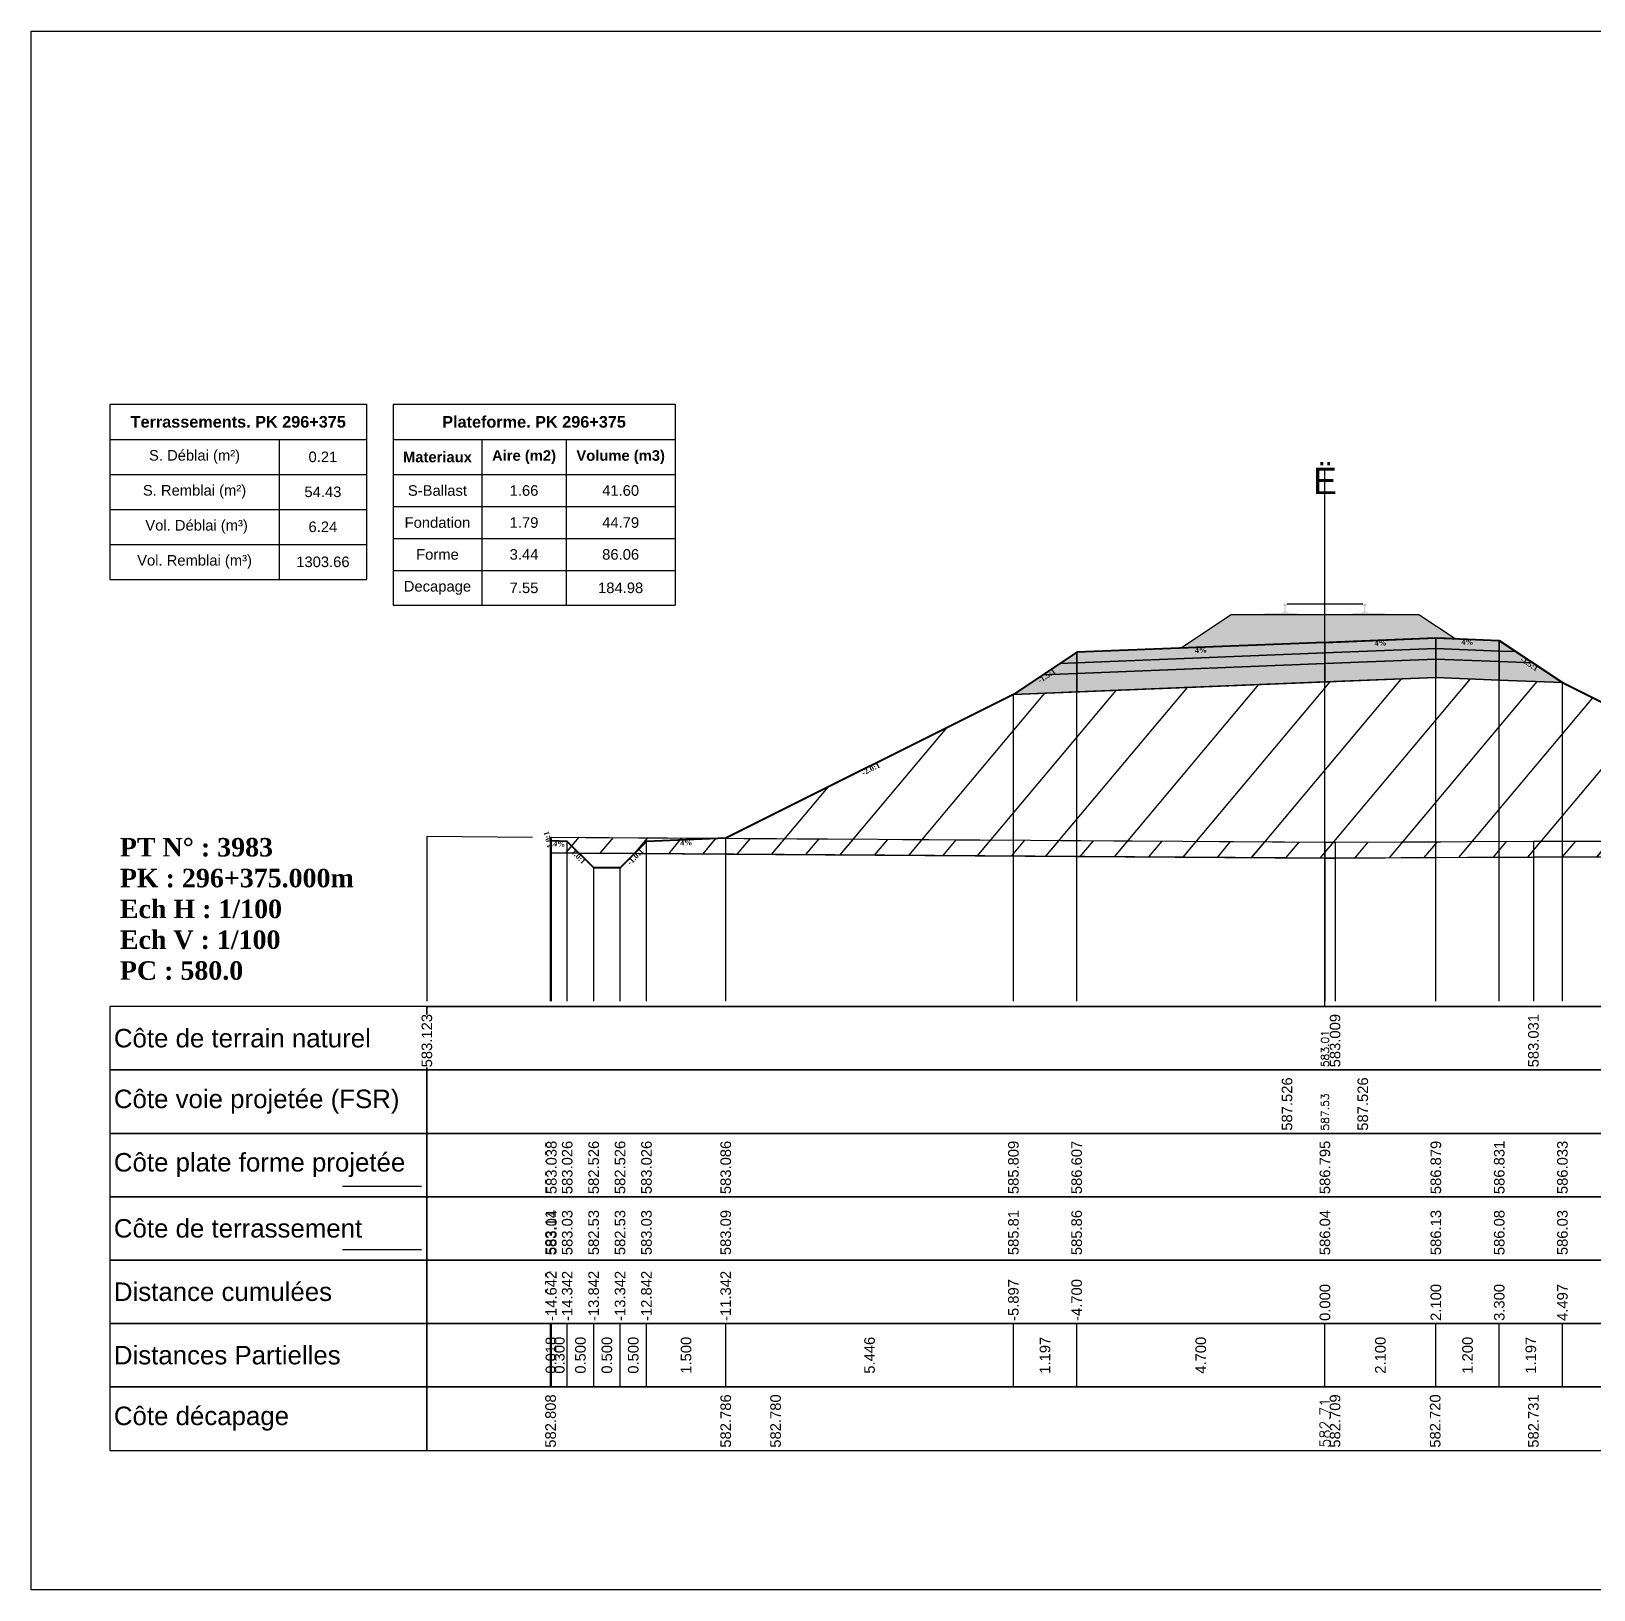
# Model space of a CAD drawing. Header units: millimetres. Extents: x 2762 to 3076, y 916 to 3305.
# Drawn here: x 2950.21 to 2979.79, y 2451.65 to 2481.15 of the extents above; entities that cross this region are included whole.
import ezdxf

# ---------------------------------------------------------------- set-up
doc = ezdxf.new("R2010")
doc.units = ezdxf.units.MM
doc.header["$LTSCALE"] = 2
doc.linetypes.add('CACHE', pattern=[9.525, 6.35, -3.175])
doc.linetypes.add('DASHED', pattern=[0.75, 0.5, -0.25])
for name, color, linetype in [('C-ANNO-TABL', 1, 'Continuous'), ('C-ANNO-TABL-TEXT', 150, 'Continuous'), ('C-ANNO-TABL-TITL', 150, 'Continuous'), ('C-ANNO-TABL-TTBL', 5, 'Continuous'), ('C-ROAD-CORR', 5, 'Continuous'), ('C-ROAD-SCTN', 7, 'Continuous')]:
    doc.layers.add(name, color=color, linetype=linetype)
doc.styles.add('ARIAL', font='arial.ttf')
doc.styles.add('C3D_Etiquette', font='romans.shx')
doc.styles.add('C3D_Profil_Travers', font='romans.shx')
doc.styles.get("Standard").update_dxf_attribs({"font": 'arial.ttf'})

msp = doc.modelspace()

# ---------------------------------------------------------------- hatches: boundary and pattern name
at = {"linetype": 'Continuous', "lineweight": -3}
h = msp.add_hatch(dxfattribs=at)
h.set_pattern_fill('GRAVEL', color=252, scale=0.009, style=0)
h.set_pattern_definition([(228.0128, (2972.136781, 2469.697655), (-1.8288, -2.0574), [0.030755, -3.0447435]), (184.96974, (2972.116207, 2469.674795), (2.743199999, 0.228600013), [0.0527764, -5.2248644]), (132.51045, (2972.063629, 2469.670223), (2.286, -2.5146), [0.0372133, -3.684125]), (267.2737, (2971.974475, 2469.613073), (0.2286, 4.572), [0.0480604, -4.7579794]), (292.83365, (2971.972189, 2469.565067), (-1.143, 2.7432), [0.047127, -4.6655827]), (357.2737, (2971.990477, 2469.521633), (-4.572, 0.2286), [0.0480604, -4.7579794]), (37.69424, (2972.038483, 2469.519347), (-2.9718, -2.286), [0.0635574, -6.2921804]), (72.25533, (2972.088775, 2469.558209), (1.6002, 5.0292), [0.0600048, -5.940473]), (121.42957, (2972.107063, 2469.615359), (-1.8288, 2.9718), [0.048223, -4.774099]), (175.23636, (2972.081917, 2469.656507), (2.5146, -0.2286), [0.055054, -2.697654]), (222.39744, (2972.027053, 2469.661079), (-2.7432, -2.5146), [0.071197, -7.0485095]), (138.81407, (2972.20079, 2469.610787), (-1.6002, 1.3716), [0.0243004, -2.405751]), (171.46923, (2972.182501, 2469.626789), (2.9718, -0.4572), [0.0462314, -4.5769175]), (225, (2972.13678, 2469.63365), (-3e-17, -0.2286), [0.032329, -0.29096]), (203.1986, (2972.12078, 2469.66108), (1.143, 0.4572), [0.01741, -1.723556]), (291.8014, (2972.104777, 2469.65422), (-0.2286, 0.6858), [0.024621, -1.206428]), (30.9638, (2972.11392, 2469.63136), (0.6858, 0.4572), [0.039989, -1.292967]), (161.565, (2972.14821, 2469.651935), (0.4572, -0.2286), [0.028916, -0.693981]), (16.38954, (2971.972189, 2469.654221), (2.286, 0.6858), [0.040508, -4.0102944]), (70.34618, (2972.011051, 2469.665651), (-0.9144, -2.5146), [0.033984, -3.3643994]), (293.1986, (2972.14821, 2469.697655), (-0.4572, 1.143), [0.034819, -1.7061465]), (343.61046, (2972.161927, 2469.665651), (-2.286, 0.6858), [0.040508, -4.0102944]), (339.44395, (2971.97219, 2469.51249), (-1.143, 0.4572), [0.039063, -1.914096]), (294.77514, (2972.008765, 2469.498773), (-1.143, 2.5146), [0.0327305, -3.2403234]), (66.8014, (2972.150497, 2469.469055), (0.4572, 1.143), [0.034819, -1.7061465]), (17.35402, (2972.164213, 2469.501059), (-2.9718, -0.9144), [0.0383204, -3.793714]), (69.44395, (2972.038483, 2469.469055), (-0.4572, -1.143), [0.0195316, -1.933628]), (101.3099, (2972.13678, 2469.469055), (-0.2286, 0.9144), [0.011656, -1.1539795]), (165.9638, (2972.134495, 2469.480485), (0.6858, -0.2286), [0.047127, -0.895415]), (186.009, (2972.088775, 2469.491915), (2.286, 0.2286), [0.043674, -4.323723]), (303.69, (2972.11392, 2469.61079), (-0.2286, 0.4572), [0.032969, -0.79126]), (353.15723, (2972.132209, 2469.583355), (3.8862, -0.4572), [0.05756, -5.698441]), (60.9454, (2972.18936, 2469.576497), (-0.9144, -1.6002), [0.023536, -2.330045]), (90, (2972.2008, 2469.59707), (-0.2286, 0.2286), [0.013716, -0.214884]), (120.25644, (2972.084203, 2469.498773), (0.9144, -1.6002), [0.031758, -3.1440547]), (48.0128, (2972.068201, 2469.526205), (1.8288, 2.0574), [0.06151, -3.0139886]), (0, (2972.10935, 2469.57193), (0.2286, 0.2286), [0.059436, -0.169164]), (325.30485, (2972.168785, 2469.571925), (2.286, -1.6002), [0.036145, -3.5783385]), (254.0546, (2972.198503, 2469.55135), (-0.2286, -0.9144), [0.033285, -1.6309485]), (207.64598, (2972.189359, 2469.519347), (-4.3434, -2.286), [0.054193, -5.365122]), (175.42608, (2972.141353, 2469.494201), (-2.9718, 0.2286), [0.0573327, -5.675926])])
h.paths.add_polyline_path([(2971.972, 2469.469), (2972.93, 2470.107), (2976.48, 2470.107), (2977.169, 2469.648), (2976.805, 2469.662)])
msp.add_hatch(color=254, dxfattribs=at).paths.add_polyline_path([(2973.487, 2469.926), (2973.487, 2470.111), (2973.602, 2470.132), (2973.95, 2470.132), (2973.95, 2470.137), (2973.876, 2470.137), (2973.876, 2470.147), (2973.877, 2470.148), (2973.879, 2470.149), (2973.88, 2470.149), (2973.9, 2470.151), (2973.903, 2470.151), (2973.906, 2470.153), (2973.934, 2470.163), (2973.937, 2470.164), (2973.938, 2470.166), (2973.939, 2470.167), (2973.94, 2470.171), (2973.941, 2470.178), (2973.942, 2470.187), (2973.943, 2470.198), (2973.943, 2470.221), (2973.942, 2470.237), (2973.942, 2470.244), (2973.941, 2470.25), (2973.94, 2470.254), (2973.94, 2470.256), (2973.939, 2470.26), (2973.938, 2470.261), (2973.937, 2470.263), (2973.936, 2470.264), (2973.935, 2470.265), (2973.919, 2470.27), (2973.917, 2470.272), (2973.916, 2470.273), (2973.915, 2470.274), (2973.915, 2470.277), (2973.915, 2470.295), (2973.916, 2470.299), (2973.917, 2470.302), (2973.919, 2470.304), (2973.921, 2470.306), (2973.924, 2470.307), (2973.925, 2470.307), (2973.929, 2470.308), (2973.933, 2470.309), (2973.936, 2470.309), (2973.94, 2470.309), (2973.945, 2470.309), (2973.948, 2470.309), (2973.951, 2470.309), (2973.955, 2470.309), (2973.958, 2470.309), (2973.962, 2470.309), (2973.967, 2470.309), (2973.97, 2470.309), (2973.974, 2470.308), (2973.978, 2470.307), (2973.979, 2470.307), (2973.981, 2470.306), (2973.984, 2470.304), (2973.986, 2470.302), (2973.987, 2470.299), (2973.987, 2470.295), (2973.987, 2470.277), (2973.987, 2470.274), (2973.987, 2470.273), (2973.986, 2470.272), (2973.984, 2470.27), (2973.968, 2470.265), (2973.967, 2470.264), (2973.965, 2470.263), (2973.964, 2470.261), (2973.964, 2470.26), (2973.963, 2470.256), (2973.962, 2470.254), (2973.962, 2470.25), (2973.961, 2470.244), (2973.96, 2470.237), (2973.96, 2470.221), (2973.96, 2470.198), (2973.961, 2470.187), (2973.962, 2470.178), (2973.963, 2470.171), (2973.964, 2470.167), (2973.965, 2470.166), (2973.966, 2470.164), (2973.968, 2470.163), (2973.997, 2470.153), (2974, 2470.151), (2974.003, 2470.151), (2974.023, 2470.149), (2974.024, 2470.149), (2974.025, 2470.148), (2974.026, 2470.147), (2974.026, 2470.137), (2973.952, 2470.137), (2973.952, 2470.132), (2974.156, 2470.132), (2974.288, 2470.101), (2975.122, 2470.101), (2975.253, 2470.132), (2975.457, 2470.132), (2975.457, 2470.137), (2975.383, 2470.137), (2975.383, 2470.147), (2975.384, 2470.148), (2975.386, 2470.149), (2975.387, 2470.149), (2975.407, 2470.151), (2975.41, 2470.151), (2975.413, 2470.153), (2975.441, 2470.163), (2975.444, 2470.164), (2975.445, 2470.166), (2975.446, 2470.167), (2975.447, 2470.171), (2975.448, 2470.178), (2975.449, 2470.187), (2975.45, 2470.198), (2975.45, 2470.221), (2975.449, 2470.237), (2975.449, 2470.244), (2975.448, 2470.25), (2975.447, 2470.254), (2975.447, 2470.256), (2975.446, 2470.26), (2975.445, 2470.261), (2975.444, 2470.263), (2975.443, 2470.264), (2975.442, 2470.265), (2975.426, 2470.27), (2975.424, 2470.272), (2975.423, 2470.273), (2975.422, 2470.274), (2975.422, 2470.277), (2975.422, 2470.295), (2975.423, 2470.299), (2975.424, 2470.302), (2975.426, 2470.304), (2975.428, 2470.306), (2975.431, 2470.307), (2975.432, 2470.307), (2975.436, 2470.308), (2975.44, 2470.309), (2975.443, 2470.309), (2975.447, 2470.309), (2975.452, 2470.309), (2975.455, 2470.309), (2975.458, 2470.309), (2975.462, 2470.309), (2975.465, 2470.309), (2975.469, 2470.309), (2975.474, 2470.309), (2975.477, 2470.309), (2975.481, 2470.308), (2975.485, 2470.307), (2975.486, 2470.307), (2975.488, 2470.306), (2975.491, 2470.304), (2975.493, 2470.302), (2975.494, 2470.299), (2975.494, 2470.295), (2975.494, 2470.277), (2975.494, 2470.274), (2975.494, 2470.273), (2975.493, 2470.272), (2975.491, 2470.27), (2975.475, 2470.265), (2975.474, 2470.264), (2975.472, 2470.263), (2975.471, 2470.261), (2975.471, 2470.26), (2975.47, 2470.256), (2975.469, 2470.254), (2975.469, 2470.25), (2975.468, 2470.244), (2975.467, 2470.237), (2975.467, 2470.221), (2975.467, 2470.198), (2975.468, 2470.187), (2975.469, 2470.178), (2975.47, 2470.171), (2975.471, 2470.167), (2975.472, 2470.166), (2975.473, 2470.164), (2975.475, 2470.163), (2975.504, 2470.153), (2975.507, 2470.151), (2975.51, 2470.151), (2975.53, 2470.149), (2975.531, 2470.149), (2975.532, 2470.148), (2975.533, 2470.147), (2975.533, 2470.137), (2975.459, 2470.137), (2975.459, 2470.132), (2975.807, 2470.132), (2975.922, 2470.111), (2975.922, 2469.926)])
h = msp.add_hatch(color=30, dxfattribs=at)
h.paths.add_polyline_path([(2978.005, 2469.214), (2978.005, 2469.414), (2978.324, 2469.402), (2978.643, 2469.189)])
h.paths.add_polyline_path([(2976.805, 2469.262), (2976.805, 2469.462), (2978.005, 2469.414), (2978.005, 2469.214)])
h.paths.add_polyline_path([(2974.705, 2469.178), (2974.705, 2469.378), (2976.805, 2469.462), (2976.805, 2469.262)])
h.paths.add_polyline_path([(2970.005, 2468.99), (2970.005, 2469.19), (2974.705, 2469.378), (2974.705, 2469.178)])
h.paths.add_polyline_path([(2969.366, 2468.965), (2969.685, 2469.178), (2970.005, 2469.19), (2970.005, 2468.99)])
h = msp.add_hatch(color=11, dxfattribs=at)
h.paths.add_polyline_path([(2978.005, 2469.414), (2978.005, 2469.614), (2978.324, 2469.402)])
h.paths.add_polyline_path([(2976.805, 2469.462), (2976.805, 2469.662), (2978.005, 2469.614), (2978.005, 2469.414)])
h.paths.add_polyline_path([(2974.705, 2469.378), (2974.705, 2469.578), (2976.805, 2469.662), (2976.805, 2469.462)])
h.paths.add_polyline_path([(2970.005, 2469.19), (2970.005, 2469.39), (2974.705, 2469.578), (2974.705, 2469.378)])
h.paths.add_polyline_path([(2969.685, 2469.178), (2970.005, 2469.39), (2970.005, 2469.19)])
h = msp.add_hatch(color=83, dxfattribs=at)
h.paths.add_polyline_path([(2978.005, 2468.864), (2978.005, 2469.214), (2978.643, 2469.189), (2979.201, 2468.816)])
h.paths.add_polyline_path([(2976.805, 2468.912), (2976.805, 2469.262), (2978.005, 2469.214), (2978.005, 2468.864)])
h.paths.add_polyline_path([(2974.705, 2468.828), (2974.705, 2469.178), (2976.805, 2469.262), (2976.805, 2468.912)])
h.paths.add_polyline_path([(2970.005, 2468.64), (2970.005, 2468.99), (2974.705, 2469.178), (2974.705, 2468.828)])
h.paths.add_polyline_path([(2968.808, 2468.592), (2969.366, 2468.965), (2970.005, 2468.99), (2970.005, 2468.64)])
h = msp.add_hatch(dxfattribs=at)
h.set_pattern_fill('_U', color=3, angle=50, style=0, pattern_type=0)
h.set_pattern_definition([(50, (2961.6337, 2465.5811), (-0.766044, 0.642788), [])])
h.paths.add_polyline_path([(2961.634, 2465.581), (2961.862, 2465.81), (2963.362, 2465.87), (2968.808, 2468.592), (2976.805, 2468.912), (2979.201, 2468.816), (2985.198, 2465.818), (2985.198, 2465.518), (2978.652, 2465.515), (2974.897, 2465.493)])
h.paths.add_polyline_path([(2960.045, 2465.592), (2960.045, 2465.892), (2960.062, 2465.822), (2960.362, 2465.81), (2960.584, 2465.588)])
h = msp.add_hatch(dxfattribs=at)
h.set_pattern_fill('_U', color=150, scale=0.5, angle=50, style=0, pattern_type=0)
h.set_pattern_definition([(50, (2961.63365, 2465.58114), (-0.383022, 0.321394), [])])
h.paths.add_polyline_path([(2961.634, 2465.581), (2961.862, 2465.81), (2963.362, 2465.87), (2974.897, 2465.793), (2978.652, 2465.815), (2985.198, 2465.818), (2985.198, 2465.518), (2978.652, 2465.515), (2974.897, 2465.493)])
h.paths.add_polyline_path([(2960.045, 2465.892), (2963.362, 2465.87), (2961.862, 2465.81), (2961.634, 2465.581), (2960.584, 2465.588), (2960.362, 2465.81), (2960.062, 2465.822)])
h.paths.add_polyline_path([(2960.045, 2465.592), (2960.045, 2465.892), (2960.062, 2465.822), (2960.362, 2465.81), (2960.584, 2465.588)])

# ---------------------------------------------------------------- linework, layer by layer
at = {"color": 7, "linetype": 'Continuous', "lineweight": -3}
for p, q in [((2974.705, 2462.684), (2974.705, 2472.884)), ((2957.704, 2462.684), (2991.706, 2462.684)), ((2960.045, 2455.484), (2960.045, 2456.684)), ((2960.062, 2455.484), (2960.062, 2456.684)), ((2960.062, 2455.484), (2960.062, 2456.684)), ((2960.362, 2455.484), (2960.362, 2456.684)), ((2960.362, 2455.484), (2960.362, 2456.684)), ((2960.862, 2455.484), (2960.862, 2456.684)), ((2960.862, 2455.484), (2960.862, 2456.684)), ((2961.362, 2455.484), (2961.362, 2456.684)), ((2961.362, 2455.484), (2961.362, 2456.684)), ((2961.862, 2455.484), (2961.862, 2456.684)), ((2961.862, 2455.484), (2961.862, 2456.684)), ((2963.362, 2455.484), (2963.362, 2456.684)), ((2963.362, 2455.484), (2963.362, 2456.684)), ((2968.808, 2455.484), (2968.808, 2456.684)), ((2968.808, 2455.484), (2968.808, 2456.684)), ((2970.005, 2455.484), (2970.005, 2456.684)), ((2970.005, 2455.484), (2970.005, 2456.684)), ((2974.705, 2455.484), (2974.705, 2456.684)), ((2974.705, 2455.484), (2974.705, 2456.684)), ((2976.805, 2455.484), (2976.805, 2456.684)), ((2976.805, 2455.484), (2976.805, 2456.684)), ((2978.005, 2455.484), (2978.005, 2456.684)), ((2978.005, 2455.484), (2978.005, 2456.684)), ((2979.201, 2455.484), (2979.201, 2456.684)), ((2979.201, 2455.484), (2979.201, 2456.684))]:
    msp.add_line(p, q, dxfattribs=at)
at = {"color": 251, "linetype": 'Continuous', "lineweight": -3}
for p, q in [((2971.972, 2469.469), (2972.93, 2470.107)), ((2972.93, 2470.107), (2976.48, 2470.107)), ((2976.48, 2470.107), (2977.169, 2469.648)), ((2970.005, 2469.39), (2974.705, 2469.578)), ((2976.805, 2469.662), (2971.972, 2469.469)), ((2974.705, 2469.578), (2976.805, 2469.662)), ((2974.705, 2469.378), (2974.705, 2469.578)), ((2974.705, 2469.578), (2974.705, 2469.378)), ((2976.805, 2469.462), (2974.705, 2469.378)), ((2977.169, 2469.648), (2976.805, 2469.662)), ((2976.805, 2469.462), (2976.805, 2469.662)), ((2976.805, 2469.662), (2978.005, 2469.614)), ((2976.805, 2469.662), (2976.805, 2469.462)), ((2978.005, 2469.414), (2976.805, 2469.462)), ((2978.005, 2469.414), (2978.005, 2469.614)), ((2978.005, 2469.614), (2978.324, 2469.402)), ((2978.005, 2469.614), (2978.005, 2469.414)), ((2969.685, 2469.178), (2970.005, 2469.39)), ((2970.005, 2469.19), (2969.685, 2469.178)), ((2970.005, 2469.19), (2970.005, 2469.39)), ((2970.005, 2469.39), (2970.005, 2469.19)), ((2974.705, 2469.378), (2970.005, 2469.19)), ((2978.324, 2469.402), (2978.005, 2469.414))]:
    msp.add_line(p, q, dxfattribs=at)
at = {"color": 53, "linetype": 'Continuous', "lineweight": -3}
for p, q in [((2974.705, 2469.378), (2976.805, 2469.462)), ((2976.805, 2469.262), (2976.805, 2469.462)), ((2976.805, 2469.462), (2978.005, 2469.414)), ((2976.805, 2469.462), (2976.805, 2469.262)), ((2969.366, 2468.965), (2969.685, 2469.178)), ((2969.685, 2469.178), (2970.005, 2469.19)), ((2970.005, 2469.19), (2974.705, 2469.378)), ((2970.005, 2468.99), (2970.005, 2469.19)), ((2970.005, 2469.19), (2970.005, 2468.99)), ((2974.705, 2469.178), (2970.005, 2468.99)), ((2970.005, 2468.99), (2974.705, 2469.178)), ((2974.705, 2469.178), (2974.705, 2469.378)), ((2974.705, 2469.378), (2974.705, 2469.178)), ((2976.805, 2469.262), (2974.705, 2469.178)), ((2974.705, 2469.178), (2976.805, 2469.262)), ((2974.705, 2468.828), (2974.705, 2469.178)), ((2974.705, 2469.178), (2974.705, 2468.828)), ((2978.005, 2469.214), (2976.805, 2469.262)), ((2976.805, 2468.912), (2976.805, 2469.262)), ((2976.805, 2469.262), (2978.005, 2469.214)), ((2976.805, 2469.262), (2976.805, 2468.912)), ((2978.005, 2469.214), (2978.005, 2469.414)), ((2978.005, 2469.414), (2978.324, 2469.402)), ((2978.005, 2469.414), (2978.005, 2469.214)), ((2978.643, 2469.189), (2978.005, 2469.214)), ((2978.005, 2468.864), (2978.005, 2469.214)), ((2978.005, 2469.214), (2978.643, 2469.189)), ((2978.005, 2469.214), (2978.005, 2468.864)), ((2978.324, 2469.402), (2978.643, 2469.189)), ((2978.643, 2469.189), (2979.201, 2468.816)), ((2968.808, 2468.592), (2969.366, 2468.965)), ((2970.005, 2468.99), (2969.366, 2468.965)), ((2969.366, 2468.965), (2970.005, 2468.99)), ((2970.005, 2468.64), (2970.005, 2468.99)), ((2970.005, 2468.99), (2970.005, 2468.64)), ((2976.805, 2468.912), (2974.705, 2468.828)), ((2978.005, 2468.864), (2976.805, 2468.912)), ((2970.005, 2468.64), (2968.808, 2468.592)), ((2974.705, 2468.828), (2970.005, 2468.64)), ((2979.201, 2468.816), (2978.005, 2468.864))]:
    msp.add_line(p, q, dxfattribs=at)
at = {"color": 253, "linetype": 'Continuous', "lineweight": -3}
for p, q in [((2968.808, 2468.592), (2976.805, 2468.912)), ((2976.805, 2468.912), (2979.201, 2468.816)), ((2963.362, 2465.87), (2968.808, 2468.592)), ((2979.201, 2468.816), (2985.198, 2465.818)), ((2960.045, 2465.892), (2963.362, 2465.87)), ((2960.062, 2465.822), (2960.045, 2465.892)), ((2960.045, 2465.592), (2960.045, 2465.892)), ((2960.045, 2465.892), (2960.062, 2465.822)), ((2960.045, 2465.592), (2960.045, 2465.892)), ((2960.045, 2465.892), (2960.062, 2465.822)), ((2960.362, 2465.81), (2960.062, 2465.822)), ((2960.062, 2465.822), (2960.362, 2465.81)), ((2960.062, 2465.822), (2960.362, 2465.81)), ((2960.584, 2465.588), (2960.362, 2465.81)), ((2960.362, 2465.81), (2960.584, 2465.588)), ((2960.362, 2465.81), (2960.584, 2465.588)), ((2961.634, 2465.581), (2961.862, 2465.81)), ((2961.862, 2465.81), (2961.634, 2465.581)), ((2961.634, 2465.581), (2961.862, 2465.81)), ((2961.862, 2465.81), (2963.362, 2465.87)), ((2963.362, 2465.87), (2961.862, 2465.81)), ((2961.862, 2465.81), (2963.362, 2465.87)), ((2963.362, 2465.87), (2974.897, 2465.793)), ((2974.897, 2465.793), (2978.652, 2465.815)), ((2978.652, 2465.815), (2985.198, 2465.818)), ((2960.584, 2465.588), (2960.045, 2465.592)), ((2960.584, 2465.588), (2960.045, 2465.592)), ((2961.634, 2465.581), (2960.584, 2465.588)), ((2960.584, 2465.588), (2961.634, 2465.581)), ((2960.862, 2465.31), (2960.584, 2465.588)), ((2961.634, 2465.581), (2961.362, 2465.31)), ((2974.897, 2465.493), (2961.634, 2465.581)), ((2974.897, 2465.493), (2961.634, 2465.581)), ((2978.652, 2465.515), (2974.897, 2465.493)), ((2978.652, 2465.515), (2974.897, 2465.493)), ((2985.198, 2465.518), (2978.652, 2465.515)), ((2985.198, 2465.518), (2978.652, 2465.515)), ((2961.362, 2465.31), (2960.862, 2465.31))]:
    msp.add_line(p, q, dxfattribs=at)
at = {"color": 8, "linetype": 'CACHE', "lineweight": -3}
for p, q in [((2976.805, 2462.784), (2976.805, 2468.912)), ((2968.808, 2462.784), (2968.808, 2468.592)), ((2970.005, 2462.784), (2970.005, 2468.64)), ((2974.705, 2462.784), (2974.705, 2468.828)), ((2974.705, 2462.784), (2974.705, 2468.828)), ((2978.005, 2462.784), (2978.005, 2468.864)), ((2979.201, 2462.784), (2979.201, 2468.816)), ((2960.045, 2462.784), (2960.045, 2465.892)), ((2960.062, 2462.784), (2960.062, 2465.822)), ((2960.362, 2462.784), (2960.362, 2465.81)), ((2961.862, 2462.784), (2961.862, 2465.81)), ((2963.362, 2462.784), (2963.362, 2465.87)), ((2960.862, 2462.784), (2960.862, 2465.31)), ((2961.362, 2462.784), (2961.362, 2465.31))]:
    msp.add_line(p, q, dxfattribs=at)
at = {"color": 105, "linetype": 'DASHED', "lineweight": -3, "ltscale": 2}
for p, q in [((2957.705, 2465.907), (2974.705, 2465.794)), ((2974.705, 2465.794), (2974.897, 2465.793)), ((2974.897, 2465.793), (2978.652, 2465.815)), ((2978.652, 2465.815), (2991.705, 2465.821))]:
    msp.add_line(p, q, dxfattribs=at)
at = {"color": 98, "linetype": 'CACHE', "lineweight": -3}
for p, q in [((2957.705, 2465.907), (2957.705, 2462.784)), ((2974.705, 2465.794), (2974.705, 2462.784)), ((2974.897, 2465.793), (2974.897, 2462.784)), ((2978.652, 2465.815), (2978.652, 2462.784))]:
    msp.add_line(p, q, dxfattribs=at)
at = {"color": 6, "linetype": 'Continuous', "lineweight": -3}
for p, q in [((2960.045, 2465.592), (2960.047, 2465.592)), ((2960.047, 2465.592), (2963.362, 2465.57)), ((2963.362, 2465.57), (2964.306, 2465.563)), ((2964.306, 2465.563), (2974.705, 2465.494)), ((2974.705, 2465.494), (2974.897, 2465.493)), ((2974.897, 2465.493), (2976.793, 2465.504)), ((2976.793, 2465.504), (2978.652, 2465.515)), ((2978.652, 2465.515), (2985.198, 2465.518))]:
    msp.add_line(p, q, dxfattribs=at)
at = {"color": 154, "linetype": 'Continuous', "lineweight": -3}
msp.add_line((2956.104, 2459.284), (2957.604, 2459.284), dxfattribs=at)
at = {"color": 1, "linetype": 'Continuous', "lineweight": -3}
msp.add_line((2956.104, 2458.084), (2957.604, 2458.084), dxfattribs=at)
at = {"color": 7, "linetype": 'Continuous', "lineweight": -3}
for points in [[(2957.704, 2461.484), (2957.704, 2462.684), (2951.704, 2462.684), (2951.704, 2461.484)], [(2957.704, 2461.484), (2991.706, 2461.484), (2991.706, 2462.684), (2957.704, 2462.684)], [(2957.704, 2460.284), (2957.704, 2461.484), (2951.704, 2461.484), (2951.704, 2460.284)], [(2957.704, 2460.284), (2991.706, 2460.284), (2991.706, 2461.484), (2957.704, 2461.484)], [(2957.704, 2459.084), (2957.704, 2460.284), (2951.704, 2460.284), (2951.704, 2459.084)], [(2957.704, 2459.084), (2991.706, 2459.084), (2991.706, 2460.284), (2957.704, 2460.284)], [(2957.704, 2457.884), (2957.704, 2459.084), (2951.704, 2459.084), (2951.704, 2457.884)], [(2957.704, 2457.884), (2991.706, 2457.884), (2991.706, 2459.084), (2957.704, 2459.084)], [(2957.704, 2456.684), (2957.704, 2457.884), (2951.704, 2457.884), (2951.704, 2456.684)], [(2957.704, 2456.684), (2991.706, 2456.684), (2991.706, 2457.884), (2957.704, 2457.884)], [(2957.704, 2455.484), (2957.704, 2456.684), (2951.704, 2456.684), (2951.704, 2455.484)], [(2957.704, 2455.484), (2991.706, 2455.484), (2991.706, 2456.684), (2957.704, 2456.684)], [(2957.704, 2454.284), (2957.704, 2455.484), (2951.704, 2455.484), (2951.704, 2454.284)], [(2957.704, 2454.284), (2991.706, 2454.284), (2991.706, 2455.484), (2957.704, 2455.484)]]:
    msp.add_3dface(points, dxfattribs=at)
at = {"layer": 'C-ANNO-TABL', "color": 7, "linetype": 'Continuous', "lineweight": -3}
for p, q in [((2951.704, 2473.419), (2954.909, 2473.419)), ((2954.909, 2473.419), (2956.563, 2473.419)), ((2954.909, 2473.419), (2954.909, 2472.757)), ((2957.063, 2473.416), (2958.745, 2473.416)), ((2958.745, 2473.416), (2960.341, 2473.416)), ((2958.745, 2473.416), (2958.745, 2472.754)), ((2960.341, 2473.416), (2962.403, 2473.416)), ((2960.341, 2473.416), (2960.341, 2472.754)), ((2951.704, 2472.757), (2954.909, 2472.757)), ((2954.909, 2472.757), (2956.563, 2472.757)), ((2954.909, 2472.757), (2954.909, 2472.095)), ((2957.063, 2472.754), (2958.745, 2472.754)), ((2958.745, 2472.754), (2960.341, 2472.754)), ((2958.745, 2472.754), (2958.745, 2472.147)), ((2960.341, 2472.754), (2962.403, 2472.754)), ((2960.341, 2472.754), (2960.341, 2472.147)), ((2957.063, 2472.147), (2958.745, 2472.147)), ((2958.745, 2472.147), (2960.341, 2472.147)), ((2958.745, 2472.147), (2958.745, 2471.543)), ((2960.341, 2472.147), (2962.403, 2472.147)), ((2960.341, 2472.147), (2960.341, 2471.543)), ((2951.704, 2472.095), (2954.909, 2472.095)), ((2954.909, 2472.095), (2956.563, 2472.095)), ((2954.909, 2472.095), (2954.909, 2471.432)), ((2957.063, 2471.543), (2958.745, 2471.543)), ((2958.745, 2471.543), (2960.341, 2471.543)), ((2958.745, 2471.543), (2958.745, 2470.939)), ((2960.341, 2471.543), (2962.403, 2471.543)), ((2960.341, 2471.543), (2960.341, 2470.939)), ((2951.704, 2471.432), (2954.909, 2471.432)), ((2954.909, 2471.432), (2956.563, 2471.432)), ((2954.909, 2471.432), (2954.909, 2470.77)), ((2957.063, 2470.939), (2958.745, 2470.939)), ((2958.745, 2470.939), (2960.341, 2470.939)), ((2958.745, 2470.939), (2958.745, 2470.28)), ((2960.341, 2470.939), (2962.403, 2470.939)), ((2960.341, 2470.939), (2960.341, 2470.28))]:
    msp.add_line(p, q, dxfattribs=at)
at = {"layer": 'C-ANNO-TABL-TTBL', "color": 7, "linetype": 'Continuous', "lineweight": -3}
for p, q in [((2951.704, 2474.084), (2956.563, 2474.084)), ((2951.704, 2474.084), (2951.704, 2473.419)), ((2956.563, 2474.084), (2956.563, 2473.419)), ((2957.063, 2474.084), (2962.403, 2474.084)), ((2957.063, 2474.084), (2957.063, 2473.416)), ((2962.403, 2474.084), (2962.403, 2473.416)), ((2951.704, 2473.419), (2951.704, 2472.757)), ((2956.563, 2473.419), (2956.563, 2472.757)), ((2957.063, 2473.416), (2957.063, 2472.754)), ((2962.403, 2473.416), (2962.403, 2472.754)), ((2951.704, 2472.757), (2951.704, 2472.095)), ((2956.563, 2472.757), (2956.563, 2472.095)), ((2957.063, 2472.754), (2957.063, 2472.147)), ((2962.403, 2472.754), (2962.403, 2472.147)), ((2957.063, 2472.147), (2957.063, 2471.543)), ((2962.403, 2472.147), (2962.403, 2471.543)), ((2951.704, 2472.095), (2951.704, 2471.432)), ((2956.563, 2472.095), (2956.563, 2471.432)), ((2957.063, 2471.543), (2957.063, 2470.939)), ((2962.403, 2471.543), (2962.403, 2470.939)), ((2951.704, 2471.432), (2951.704, 2470.77)), ((2956.563, 2471.432), (2956.563, 2470.77)), ((2951.704, 2470.77), (2954.909, 2470.77)), ((2954.909, 2470.77), (2956.563, 2470.77)), ((2957.063, 2470.939), (2957.063, 2470.28)), ((2962.403, 2470.939), (2962.403, 2470.28)), ((2957.063, 2470.28), (2958.745, 2470.28)), ((2958.745, 2470.28), (2960.341, 2470.28)), ((2960.341, 2470.28), (2962.403, 2470.28))]:
    msp.add_line(p, q, dxfattribs=at)
at = {"layer": 'C-ROAD-CORR', "color": 1, "linetype": 'Continuous', "lineweight": 40}
for p, q in [((2974.705, 2469.578), (2970.005, 2469.39)), ((2974.705, 2469.578), (2976.805, 2469.662)), ((2976.805, 2469.662), (2978.005, 2469.614)), ((2978.005, 2469.614), (2979.201, 2468.816)), ((2970.005, 2469.39), (2968.808, 2468.592)), ((2968.808, 2468.592), (2963.362, 2465.87)), ((2979.201, 2468.816), (2985.198, 2465.818)), ((2960.062, 2465.822), (2960.045, 2465.892)), ((2960.362, 2465.81), (2960.062, 2465.822)), ((2960.862, 2465.31), (2960.362, 2465.81)), ((2961.862, 2465.81), (2961.362, 2465.31)), ((2963.362, 2465.87), (2961.862, 2465.81)), ((2961.362, 2465.31), (2960.862, 2465.31))]:
    msp.add_line(p, q, dxfattribs=at)
at = {"layer": 'C-ROAD-CORR', "color": 102, "linetype": 'Continuous', "lineweight": -3, "ltscale": 0.5}
for p, q in [((2974.705, 2468.828), (2976.805, 2468.912)), ((2976.805, 2468.912), (2978.005, 2468.864)), ((2970.005, 2468.64), (2968.808, 2468.592)), ((2974.705, 2468.828), (2970.005, 2468.64)), ((2978.005, 2468.864), (2979.201, 2468.816))]:
    msp.add_line(p, q, dxfattribs=at)
at = {"layer": 'C-ROAD-CORR', "color": 1, "linetype": 'Continuous', "lineweight": -3}
for p, q in [((2960.862, 2465.31), (2960.362, 2465.81)), ((2961.862, 2465.81), (2961.362, 2465.31))]:
    msp.add_line(p, q, dxfattribs=at)
at = {"layer": 'C-ROAD-SCTN', "color": 140, "linetype": 'Continuous', "lineweight": -3}
for p, q in [((2971.972, 2469.469), (2972.93, 2470.107)), ((2972.93, 2470.107), (2972.973, 2470.107)), ((2972.973, 2470.107), (2974.705, 2470.107)), ((2974.705, 2470.107), (2976.436, 2470.107)), ((2976.436, 2470.107), (2976.48, 2470.107)), ((2976.48, 2470.107), (2977.169, 2469.648))]:
    msp.add_line(p, q, dxfattribs=at)
at = {"layer": 'C-ROAD-SCTN', "color": 154, "linetype": 'Continuous', "lineweight": -3}
for p, q in [((2973.987, 2470.309), (2974.705, 2470.309)), ((2974.705, 2470.309), (2975.422, 2470.309)), ((2970.005, 2469.39), (2974.705, 2469.578)), ((2974.705, 2469.578), (2976.805, 2469.662)), ((2976.805, 2469.662), (2978.005, 2469.614)), ((2978.005, 2469.614), (2979.201, 2468.816)), ((2968.808, 2468.592), (2970.005, 2469.39)), ((2963.362, 2465.87), (2968.808, 2468.592)), ((2979.201, 2468.816), (2985.198, 2465.818)), ((2960.045, 2465.892), (2960.062, 2465.822)), ((2960.062, 2465.822), (2960.362, 2465.81)), ((2960.362, 2465.81), (2960.862, 2465.31)), ((2961.362, 2465.31), (2961.862, 2465.81)), ((2961.862, 2465.81), (2963.362, 2465.87)), ((2960.862, 2465.31), (2961.362, 2465.31))]:
    msp.add_line(p, q, dxfattribs=at)
at = {"layer": 'C-ROAD-SCTN', "color": 1, "linetype": 'Continuous', "lineweight": -3}
for p, q in [((2974.705, 2468.828), (2976.805, 2468.912)), ((2976.805, 2468.912), (2978.005, 2468.864)), ((2963.362, 2465.87), (2968.808, 2468.592)), ((2968.808, 2468.592), (2970.005, 2468.64)), ((2970.005, 2468.64), (2974.705, 2468.828)), ((2978.005, 2468.864), (2979.201, 2468.816)), ((2979.201, 2468.816), (2985.198, 2465.818)), ((2960.045, 2465.892), (2960.062, 2465.822)), ((2960.062, 2465.822), (2960.362, 2465.81)), ((2960.362, 2465.81), (2960.862, 2465.31)), ((2961.362, 2465.31), (2961.862, 2465.81)), ((2961.862, 2465.81), (2963.362, 2465.87)), ((2960.862, 2465.31), (2961.362, 2465.31))]:
    msp.add_line(p, q, dxfattribs=at)

# ---------------------------------------------------------------- texts
at = {"color": 7, "linetype": 'Continuous', "lineweight": -3}
for s, insert, char_height, attachment_point, style in [('{\\fWingdings|b0|i0|c2|p0;Ë}', (2974.705, 2472.384), 0.5, 8, 'C3D_Profil_Travers'), ('{\\fTimes New Roman|b1|i0|c0|p18;PT N° : 3983\\PPK : 296+375.000m\\PEch H : 1/100\\PEch V : 1/100\\PPC : 580.0}', (2951.893, 2463.184), 0.35, 7, 'C3D_Profil_Travers'), ('{\\fArial|b0|i0|c0|p34;Côte de terrain naturel}', (2951.779, 2462.084), 0.35, 4, 'C3D_Etiquette'), ('{\\fArial|b0|i0|c0|p34;Côte plate forme projetée}', (2951.779, 2459.684), 0.35, 4, 'C3D_Etiquette'), ('{\\fArial|b0|i0|c0|p34;Côte de terrassement}', (2951.779, 2458.484), 0.35, 4, 'C3D_Etiquette'), ('{\\fArial|b0|i0|c0|p34;Distance cumulées}', (2951.779, 2457.284), 0.35, 4, 'C3D_Etiquette'), ('{\\fArial|b0|i0|c0|p34;Distances Partielles}', (2951.779, 2456.084), 0.35, 4, 'C3D_Etiquette'), ('{\\fArial|b0|i0|c0|p34;Côte décapage}', (2951.779, 2454.884), 0.35, 4, 'C3D_Etiquette')]:
    msp.add_mtext(s, dxfattribs=dict(at, insert=insert, char_height=char_height, attachment_point=attachment_point, style=style))
at = {"color": 7, "linetype": 'Continuous', "lineweight": -3, "char_height": 0.1, "style": 'C3D_Etiquette'}
for s, insert, width, attachment_point, rotation in [('{\\fTimes New Roman|b1|i0|c0|p18;4%}', (2972.355, 2469.48), 0.42071, 2, 2.2906), ('{\\fTimes New Roman|b1|i0|c0|p18;4%}', (2975.755, 2469.616), 0.37094, 2, 2.2906), ('{\\fTimes New Roman|b1|i0|c0|p18;4%}', (2977.404, 2469.634), 0.42071, 2, 357.7094), ('{\\fTimes New Roman|b1|i0|c0|p18;-1.5:1}', (2978.601, 2469.212), 0.34598, 2, 326.3099), ('{\\fTimes New Roman|b1|i0|c0|p18;-1.5:1}', (2969.408, 2468.988), 0.34598, 2, 33.6901), ('{\\fTimes New Roman|b1|i0|c0|p18;-2.0:1}', (2966.087, 2467.227), 0.34598, 2, 26.5651), ('{\\fTimes New Roman|b1|i0|c0|p18;1.0:1}', (2960.05, 2465.856), 0.29446, 8, 104.0362), ('{\\fTimes New Roman|b1|i0|c0|p18;4%}', (2960.212, 2465.812), 0.37094, 2, 357.7094), ('{\\fTimes New Roman|b1|i0|c0|p18;1.0:1}', (2960.609, 2465.557), 0.29001, 2, 315), ('{\\fTimes New Roman|b1|i0|c0|p18;-1.0:1}', (2961.615, 2465.557), 0.34598, 2, 45), ('{\\fTimes New Roman|b1|i0|c0|p18;4%}', (2962.612, 2465.836), 0.42071, 2, 2.2906)]:
    msp.add_mtext(s, dxfattribs=dict(at, insert=insert, width=width, attachment_point=attachment_point, rotation=rotation))
at = {"color": 7, "linetype": 'Continuous', "lineweight": -3, "rotation": 90, "style": 'C3D_Profil_Travers'}
for s, insert, char_height, attachment_point in [('583.01', (2974.705, 2461.534), 0.15, 4), ('587.53', (2974.705, 2460.334), 0.15, 4), ('{\\fArial|b0|i0|c0|p34;583.11}', (2960.045, 2457.979), 0.2, 4), ('{\\fArial|b0|i0|c0|p34;583.04}', (2960.062, 2457.979), 0.2, 4), ('{\\fArial|b0|i0|c0|p34;583.03}', (2960.362, 2457.979), 0.2, 4), ('{\\fArial|b0|i0|c0|p34;582.53}', (2960.862, 2457.979), 0.2, 4), ('{\\fArial|b0|i0|c0|p34;582.53}', (2961.362, 2457.979), 0.2, 4), ('{\\fArial|b0|i0|c0|p34;583.03}', (2961.862, 2457.979), 0.2, 4), ('{\\fArial|b0|i0|c0|p34;583.09}', (2963.362, 2457.979), 0.2, 4), ('{\\fArial|b0|i0|c0|p34;585.81}', (2968.808, 2457.979), 0.2, 4), ('{\\fArial|b0|i0|c0|p34;585.86}', (2970.005, 2457.979), 0.2, 4), ('{\\fArial|b0|i0|c0|p34;586.04}', (2974.705, 2457.979), 0.2, 4), ('{\\fArial|b0|i0|c0|p34;586.13}', (2976.805, 2457.979), 0.2, 4), ('{\\fArial|b0|i0|c0|p34;586.08}', (2978.005, 2457.979), 0.2, 4), ('{\\fArial|b0|i0|c0|p34;586.03}', (2979.201, 2457.979), 0.2, 4), ('{\\fArial|b0|i0|c0|p34;0.018}', (2960.053, 2456.084), 0.2, 5), ('{\\fArial|b0|i0|c0|p34;0.300}', (2960.212, 2456.084), 0.2, 5), ('{\\fArial|b0|i0|c0|p34;0.500}', (2960.612, 2456.084), 0.2, 5), ('{\\fArial|b0|i0|c0|p34;0.500}', (2961.112, 2456.084), 0.2, 5), ('{\\fArial|b0|i0|c0|p34;0.500}', (2961.612, 2456.084), 0.2, 5), ('{\\fArial|b0|i0|c0|p34;1.500}', (2962.612, 2456.084), 0.2, 5), ('{\\fArial|b0|i0|c0|p34;5.446}', (2966.085, 2456.084), 0.2, 5), ('{\\fArial|b0|i0|c0|p34;1.197}', (2969.406, 2456.084), 0.2, 5), ('{\\fArial|b0|i0|c0|p34;4.700}', (2972.355, 2456.084), 0.2, 5), ('{\\fArial|b0|i0|c0|p34;2.100}', (2975.755, 2456.084), 0.2, 5), ('{\\fArial|b0|i0|c0|p34;1.200}', (2977.405, 2456.084), 0.2, 5), ('{\\fArial|b0|i0|c0|p34;1.197}', (2978.603, 2456.084), 0.2, 5), ('582.71', (2974.705, 2454.334), 0.2, 4)]:
    msp.add_mtext(s, dxfattribs=dict(at, insert=insert, char_height=char_height, attachment_point=attachment_point))
at = {"color": 7, "linetype": 'Continuous', "lineweight": -3, "insert": (2951.779, 2460.884), "char_height": 0.35, "attachment_point": 4}
msp.add_mtext('{\\fArial|b0|i0|c0|p34;Côte voie projetée (FSR)}', dxfattribs=at)
at = {"layer": 'C-ANNO-TABL-TEXT', "color": 7, "linetype": 'Continuous', "lineweight": -3, "char_height": 0.2, "attachment_point": 5, "style": 'ARIAL'}
for s, insert in [('{\\fArial|b0|i0|c0|p34;\\C7;0.21}', (2955.736, 2473.088)), ('{\\fArial|b0|i0|c0|p34;\\C7;54.43}', (2955.736, 2472.426)), ('{\\fArial|b0|i0|c0|p34;\\C7;S-Ballast}', (2957.904, 2472.451)), ('{\\fArial|b0|i0|c0|p34;\\C7;1.66}', (2959.543, 2472.451)), ('{\\C18;\\c0;41.60}', (2961.372, 2472.451)), ('{\\fArial|b0|i0|c0|p34;\\C7;6.24}', (2955.736, 2471.764)), ('{\\fArial|b0|i0|c0|p34;\\C7;Fondation}', (2957.904, 2471.845)), ('{\\fArial|b0|i0|c0|p34;\\C7;1.79}', (2959.543, 2471.845)), ('{\\C18;\\c0;44.79}', (2961.372, 2471.845)), ('{\\fArial|b0|i0|c0|p34;\\C7;Forme}', (2957.904, 2471.241)), ('{\\fArial|b0|i0|c0|p34;\\C7;3.44}', (2959.543, 2471.241)), ('{\\C18;\\c0;86.06}', (2961.372, 2471.241)), ('{\\fArial|b0|i0|c0|p34;\\C7;1303.66}', (2955.736, 2471.101)), ('{\\fArial|b0|i0|c0|p34;\\C7;Decapage}', (2957.904, 2470.609)), ('{\\fArial|b0|i0|c0|p34;\\C7;7.55}', (2959.543, 2470.609)), ('{\\C18;\\c0;184.98}', (2961.372, 2470.609))]:
    msp.add_mtext(s, dxfattribs=dict(at, insert=insert))
at = {"layer": 'C-ANNO-TABL-TITL', "color": 7, "linetype": 'Continuous', "lineweight": -3, "attachment_point": 5, "style": 'ARIAL'}
for s, insert, char_height in [('{\\fArial|b1|i0|c0|p34;\\C7;Terrassements. PK 296+375}', (2954.133, 2473.751), 0.22), ('{\\fArial|b1|i0|c0|p34;\\C18;\\c0;Plateforme. PK 296+375}', (2959.733, 2473.75), 0.22), ('{\\fArial|b0|i0|c0|p34;\\C7;S. Déblai (m²) }', (2953.306, 2473.088), 0.2), ('{\\fArial|b1|i0|c0|p34;\\C7;Materiaux   }', (2957.904, 2473.085), 0.2), ('{\\fArial|b1|i0|c0|p34;\\C7;Aire (m2)}', (2959.543, 2473.085), 0.2), ('{\\fArial|b1|i0|c0|p34;\\C7;Volume (m3)}', (2961.372, 2473.085), 0.2), ('{\\fArial|b0|i0|c0|p34;\\C7;S. Remblai (m²) }', (2953.306, 2472.426), 0.2), ('{\\fArial|b0|i0|c0|p34;\\C7; Vol. Déblai (m³) }', (2953.306, 2471.764), 0.2), ('{\\fArial|b0|i0|c0|p34;\\C7;Vol. Remblai (m³)}', (2953.306, 2471.101), 0.2)]:
    msp.add_mtext(s, dxfattribs=dict(at, insert=insert, char_height=char_height))

# ---------------------------------------------------------------- next in the draw order: texts
at = {"color": 7, "linetype": 'Continuous', "lineweight": -3, "char_height": 0.2, "attachment_point": 4, "rotation": 90, "style": 'C3D_Profil_Travers', "bg_fill": 3, "box_fill_scale": 1.000375, "bg_fill_color": 256, "bg_fill_true_color": 13158600, "bg_fill_transparency": 0}
for s, insert, width in [('{\\fArial|b0|i0|c0|p34;583.123}', (2957.705, 2461.534), 0.99553), ('{\\fArial|b0|i0|c0|p34;583.009}', (2974.897, 2461.534), 0.99595), ('{\\fArial|b0|i0|c0|p34;583.031}', (2978.652, 2461.534), 0.95654), ('{\\fArial|b0|i0|c0|p34;587.526}', (2973.987, 2460.334), 0.99539), ('{\\fArial|b0|i0|c0|p34;587.526}', (2975.422, 2460.334), 0.99539), ('{\\fArial|b0|i0|c0|p34;583.108}', (2960.045, 2459.134), 0.99595), ('{\\fArial|b0|i0|c0|p34;582.526}', (2960.862, 2459.134), 0.99539), ('{\\fArial|b0|i0|c0|p34;582.526}', (2961.362, 2459.134), 0.99539), ('{\\fArial|b0|i0|c0|p34;583.026}', (2961.862, 2459.134), 0.99539), ('{\\fArial|b0|i0|c0|p34;583.086}', (2963.362, 2459.134), 0.99539), ('{\\fArial|b0|i0|c0|p34;585.809}', (2968.808, 2459.134), 0.99595), ('{\\fArial|b0|i0|c0|p34;586.607}', (2970.005, 2459.134), 0.99553), ('{\\fArial|b0|i0|c0|p34;586.795}', (2974.705, 2459.134), 0.99705), ('{\\fArial|b0|i0|c0|p34;586.879}', (2976.805, 2459.134), 0.99595), ('{\\fArial|b0|i0|c0|p34;586.831}', (2978.005, 2459.134), 0.95654), ('{\\fArial|b0|i0|c0|p34;586.033}', (2979.201, 2459.134), 0.99553), ('{\\fArial|b0|i0|c0|p34;\\C256;-14.660}', (2960.045, 2456.734), 0.93463), ('{\\fArial|b0|i0|c0|p34;\\C256;-13.842}', (2960.862, 2456.734), 0.93325), ('{\\fArial|b0|i0|c0|p34;\\C256;-13.342}', (2961.362, 2456.734), 0.93325), ('{\\fArial|b0|i0|c0|p34;\\C256;-12.842}', (2961.862, 2456.734), 0.93325), ('{\\fArial|b0|i0|c0|p34;\\C256;-11.342}', (2963.362, 2456.734), 0.93325), ('{\\fArial|b0|i0|c0|p34;\\C256;-5.897}', (2968.808, 2456.734), 0.77838), ('{\\fArial|b0|i0|c0|p34;\\C256;-4.700}', (2970.005, 2456.734), 0.77769), ('{\\fArial|b0|i0|c0|p34;\\C256;0.000}', (2974.705, 2456.734), 0.68096), ('{\\fArial|b0|i0|c0|p34;\\C256;2.100}', (2976.805, 2456.734), 0.6844), ('{\\fArial|b0|i0|c0|p34;\\C256;3.300}', (2978.005, 2456.734), 0.68082), ('{\\fArial|b0|i0|c0|p34;\\C256;4.497}', (2979.201, 2456.734), 0.68978), ('{\\fArial|b0|i0|c0|p34;582.808}', (2960.045, 2454.334), 0.99595), ('{\\fArial|b0|i0|c0|p34;582.786}', (2963.362, 2454.334), 0.99539), ('{\\fArial|b0|i0|c0|p34;582.780}', (2964.306, 2454.334), 0.99484), ('{\\fArial|b0|i0|c0|p34;582.709}', (2974.897, 2454.334), 0.99595), ('{\\fArial|b0|i0|c0|p34;582.720}', (2976.793, 2454.334), 0.99484), ('{\\fArial|b0|i0|c0|p34;582.731}', (2978.652, 2454.334), 0.95654)]:
    msp.add_mtext(s, dxfattribs=dict(at, insert=insert, width=width))

# ---------------------------------------------------------------- next in the draw order: texts
for s, insert, width in [('{\\fArial|b0|i0|c0|p34;583.038}', (2960.062, 2459.134), 0.99595), ('{\\fArial|b0|i0|c0|p34;\\C256;-14.642}', (2960.062, 2456.734), 0.93325), ('{\\fArial|b0|i0|c0|p34;582.808}', (2960.047, 2454.334), 0.99595)]:
    msp.add_mtext(s, dxfattribs=dict(at, insert=insert, width=width))

# ---------------------------------------------------------------- next in the draw order: texts
for s, insert, width in [('{\\fArial|b0|i0|c0|p34;583.026}', (2960.362, 2459.134), 0.99539), ('{\\fArial|b0|i0|c0|p34;\\C256;-14.342}', (2960.362, 2456.734), 0.93325)]:
    msp.add_mtext(s, dxfattribs=dict(at, insert=insert, width=width))

# ---------------------------------------------------------------- next in the draw order: linework, layer by layer
msp.add_lwpolyline([(2950.215, 2481.145), (2999.215, 2481.145), (2999.215, 2451.645), (2950.215, 2451.645)], close=True)

doc.saveas('drawing.dxf')
